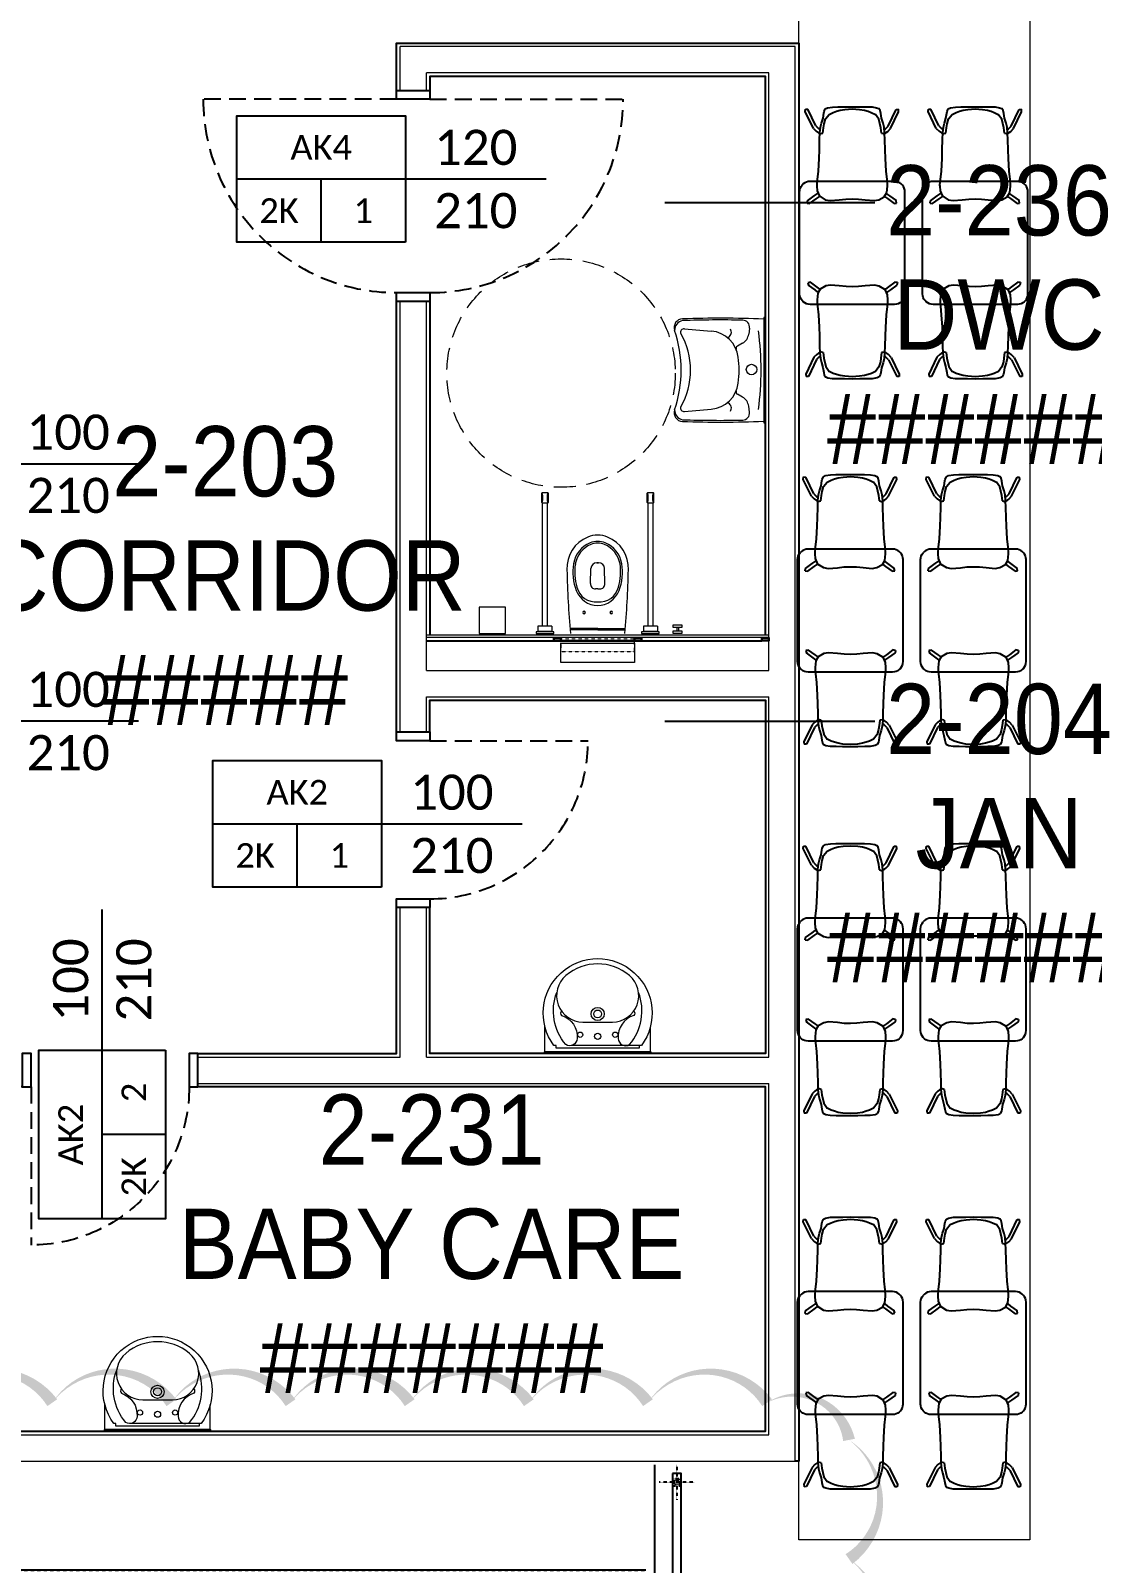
# Model space of a CAD drawing. Header units: centimetres. Extents: x -678439 to 55805, y -426864 to 17948.
# Drawn here: x 48154 to 48759, y 10096 to 10968 of the extents above; entities that cross this region are included whole.
import ezdxf
from ezdxf.enums import TextEntityAlignment as Align

# ---------------------------------------------------------------- set-up
doc = ezdxf.new("R2010")
doc.units = ezdxf.units.CM
doc.header["$LTSCALE"] = 0.01
doc.header["$MEASUREMENT"] = 0
for name, pattern in [('DASHDOT2', [0.5, 0.25, -0.125, 0, -0.125]), ('DASHED2', [9.525, 6.35, -3.175]), ('DOT2', [0.125, 0, -0.125]), ('HIDDEN', [9.525, 6.35, -3.175]), ('HIDDEN2', [0.1875, 0.125, -0.0625])]:
    doc.linetypes.add(name, pattern=pattern)
doc.layers.get('0').update_dxf_attribs({"lineweight": 0})
for name, color, linetype in [('AG-02', 152, 'Continuous'), ('AG-DOOR', 2, 'Continuous'), ('AG-DOOR-NOTATION-WOODDEN', 60, 'Continuous'), ('AG-DOOR-OPENING', 9, 'HIDDEN'), ('AG-ELEV-02', 152, 'Continuous'), ('AG-HANDRAIL', 20, 'Continuous'), ('AG-PLASTER', 73, 'Continuous'), ('AG-STEEL', 122, 'Continuous'), ('AR-ESCALATOR', 3, 'Continuous'), ('CAM', 1, 'Continuous')]:
    doc.layers.add(name, color=color, linetype=linetype)
for name, color, linetype, lineweight in [('AG-Furniture', 9, 'Continuous', 9), ('AG-Wall', 4, 'Continuous', 20), ('AG-WALL-GYP-GREEN', 83, 'Continuous', 20), ('AI-040', 2, 'Continuous', 20), ('AI-040 @ 250', 2, 'Continuous', 20), ('HOLD', 7, 'Continuous', 0)]:
    doc.layers.add(name, color=color, linetype=linetype, lineweight=lineweight)
doc.styles.add('Arial', font='arial.ttf')
doc.styles.add('CALIBRI LIGHT', font='calibril.ttf')

# ---------------------------------------------------------------- blocks, each defined once
blk = doc.blocks.new('*U93')
at = {"style": 'Arial'}
for tag, p in [('NO', (1.676, 0.8)), ('MAHAL', (1.676, -1.8)), ('ALAN', (1.676, -4.4))]:
    blk.add_attdef(tag, text='', height=1.6, dxfattribs=at).set_placement(p, align=Align.MIDDLE_CENTER)
blk = doc.blocks.new('*U273')
blk.add_lwpolyline([(1000, -450), (2200, -450), (2200, 450), (1000, 450)], close=True)
for points in [[(2200, 0), (0, 0)], [(1600, -450), (1600, 0)]]:
    blk.add_lwpolyline(points)
at = {"style": 'CALIBRI LIGHT'}
for tag, height, p in [('GENİŞLİK', 250, (500, 225)), ('KAPIKODU', 175, (1600, 225)), ('YÜKSEKLİK', 250, (500, -225)), ('KATTAKI.SAYISI', 175, (1300, -225)), ('BULUNDUGU.KAT', 175, (1900, -225))]:
    blk.add_attdef(tag, text='', height=height, dxfattribs=at).set_placement(p, align=Align.MIDDLE_CENTER)
blk = doc.blocks.new('KAPI-100_2')
at = {"layer": 'AG-DOOR', "ltscale": 0.3}
for points in [[(-24, 95), (-24, 100), (-5, 100), (-5, 95)], [(-24, 0), (-24, 5), (-5, 5), (-5, 0)]]:
    blk.add_lwpolyline(points, close=True, dxfattribs=at)
at = {"layer": 'AG-DOOR-OPENING', "ltscale": 150}
blk.add_lwpolyline([(-24, 5), (-114, 5)], dxfattribs=at)
blk.add_arc((-24, 5), 90, 90, 180, dxfattribs=at)
blk = doc.blocks.new('KAPI-120')
at = {"layer": 'AG-DOOR', "ltscale": 0.3}
for points in [[(-19, 115), (-19, 120), (0, 120), (0, 115)], [(-19, 0), (-19, 5), (0, 5), (0, 0)]]:
    blk.add_lwpolyline(points, close=True, dxfattribs=at)
at = {"layer": 'AG-DOOR-OPENING', "ltscale": 150}
for points in [[(-19, 5), (-129, 5)], [(0, 5), (110, 5)]]:
    blk.add_lwpolyline(points, dxfattribs=at)
for centre, start, end in [((-19, 5), 90, 180), ((0, 5), 0, 90)]:
    blk.add_arc(centre, 110, start, end, dxfattribs=at)
blk = doc.blocks.new('A$C7EA91621')
at = {"layer": 'AG-Furniture'}
for p, q in [((20, 765), (20, 785)), ((30, 765), (30, 785)), ((140, 758), (140, 788)), ((140, 788), (220, 788)), ((220, 758), (220, 788)), ((740, 758), (740, 788)), ((740, 788), (820, 788)), ((820, 758), (820, 788)), ((140, 758), (220, 758)), ((480, 780), (325, 780)), ((480, 772), (325, 772)), ((480, 780), (635, 780)), ((480, 772), (635, 772)), ((740, 758), (820, 758)), ((480, 546.5), (468.4, 546.5)), ((480, 546.5), (491.6, 546.5)), ((438.4, 515.7), (440.9, 430.8)), ((521.6, 515.7), (519.1, 430.8)), ((475.9, 396.9), (480, 396.9)), ((480, 396.9), (475.9, 396.9)), ((484.1, 396.9), (480, 396.9)), ((480, 396.9), (484.1, 396.9))]:
    blk.add_line(p, q, dxfattribs=at)
for points in [[(270.1, 965), (690.1, 965), (690.1, 855), (270.1, 855)], [(0, 800), (50, 800), (50, 785), (0, 785)], [(230, 800), (130, 800), (130, 790), (230, 790)], [(830, 800), (730, 800), (730, 790), (830, 790)], [(1155, 650), (1155, 800), (1005, 800), (1005, 650)], [(0, 765), (50, 765), (50, 750), (0, 750)]]:
    blk.add_lwpolyline(points, close=True, dxfattribs=at)
at = {"layer": 'AG-Furniture', "linetype": 'DASHED2'}
blk.add_lwpolyline([(690.1, 902.5), (270.1, 902.5), (270.1, 832.5), (690.1, 832.5)], close=True, dxfattribs=at)
at = {"layer": 'AG-Furniture'}
for points in [[(165, 758), (165, 56)], [(195, 56), (195, 758)], [(765, 758), (765, 56)], [(795, 56), (795, 758)]]:
    blk.add_lwpolyline(points, dxfattribs=at)
for points in [[(200, 5), (200, 51, 0.414214), (195, 56), (164.5, 56, 0.414214), (159.5, 51), (159.5, 5, 0.414214), (164.5, 0), (195, 0, 0.414214)], [(800, 5), (800, 51, 0.414214), (795, 56), (764.5, 56, 0.414214), (759.5, 51), (759.5, 5, 0.414214), (764.5, 0), (795, 0, 0.414214)]]:
    blk.add_lwpolyline(points, format="xyb", close=True, dxfattribs=at)
for centre, radius, start, end in [((5304.5, 347.4), 5000, 174.80602, 178.96818), ((-4344.5, 347.4), 5000, 1.03182, 5.19398), ((480, 510), 130, 90, 159.42009), ((469.1, 510.5), 110, 84.31759, 166.80674), ((402.5, 680), 7.5, 0, 180), ((402.5, 680), 7.5, 0, 180), ((402.5, 680), 7.5, 180, 0), ((402.5, 680), 7.5, 180, 0), ((480, 510), 130, 20.57991, 90), ((490.9, 510.5), 110, 13.19326, 95.68241), ((557.5, 680), 7.5, 0, 180), ((557.5, 680), 7.5, 180, 0), ((639.2, 450.2), 300, 159.42009, 189.12808), ((639.2, 450.2), 290, 162.87269, 189.12808), ((468.4, 516.5), 30, 90, 181.707), ((491.6, 516.5), 30, 358.293, 90), ((320.8, 450.2), 290, 350.87192, 17.12731), ((320.8, 450.2), 300, 350.87192, 20.57991), ((495, 427.1), 190, 176.8871, 247.97569), ((465, 427.1), 190, 292.02431, 3.1129), ((495, 427.1), 154, 189.12808, 247.97569), ((495, 427.1), 144, 189.12808, 247.97569), ((475.9, 431.9), 35, 181.707, 270), ((484.1, 431.9), 35, 270, 358.293), ((465, 427.1), 144, 292.02431, 350.87192), ((465, 427.1), 154, 292.02431, 350.87192), ((480, 390), 114, 247.97569, 270), ((480, 390), 104, 247.97569, 270), ((480, 390), 104, 270, 292.02431), ((480, 390), 114, 270, 292.02431), ((480, 390), 150, 247.97569, 270), ((480, 390), 150, 270, 292.02431), ((25.2, 28), 142.5, 348.67131, 11.32869), ((334.8, 28), 142.5, 168.67131, 191.32869), ((625.2, 28), 142.5, 348.67131, 11.32869), ((934.8, 28), 142.5, 168.67131, 191.32869)]:
    blk.add_arc(centre, radius, start, end, dxfattribs=at)
at = {"layer": 'AG-STEEL'}
for points in [[(270.1, 842.5), (270.1, 822.5), (230.1, 822.5), (230.1, 842.5)], [(268.1, 840.5), (268.1, 824.5), (232.1, 824.5), (232.1, 840.5)], [(730.1, 842.5), (730.1, 822.5), (690.1, 822.5), (690.1, 842.5)], [(728.1, 840.5), (728.1, 824.5), (692.1, 824.5), (692.1, 840.5)]]:
    blk.add_lwpolyline(points, close=True, dxfattribs=at)
blk = doc.blocks.new('A$C5EF1638A')
at = {"layer": 'AG-Furniture'}
for p, q in [((107.4, 539), (111.9, 504.8)), ((477.8, 535.7), (324.8, 522.2)), ((147.2, 452.9), (176.2, 436.8)), ((107.4, 61), (111.9, 95.2)), ((147.2, 147.1), (176.2, 163.2)), ((477.8, 64.3), (324.8, 77.8))]:
    blk.add_line(p, q, dxfattribs=at)
at = {"layer": 'AG-Furniture', "color": 1}
blk.add_lwpolyline([(16.5, 600), (16.5, 0), (26.5, 0), (26.5, 600)], close=True, dxfattribs=at)
at = {"layer": 'AG-Furniture'}
blk.add_circle((95.7, 296.9), 30, dxfattribs=at)
for centre, radius, start, end in [((276.5, -5394.4), 5990, 87.97312, 92.392), ((1791.5, 300), 1750, 172.66831, 180), ((147, 544.2), 40, 91.24918, 187.55648), ((276.5, -5394.4), 5980, 87.97312, 91.24918), ((241.9, 515.3), 31.4, 144.70364, 240.81392), ((479.5, 515.8), 20, 337.12705, 95.0467), ((478.6, 527.4), 55.3, 358.35914, 80.23229), ((486.6, 541.9), 50, 341.18222, 87.97312), ((1196.5, 300), 700, 161.18222, 180), ((181.3, 514), 70, 187.55648, 240.86437), ((339.8, 352.9), 170, 95.0467, 172.93528), ((168.9, 423.7), 15, 337.50921, 60.86437), ((231.5, 496.6), 10, 240.81392, 307.0026), ((862.5, 300), 419.7, 150.28912, 180), ((766.5, 300), 600, 172.93528, 180), ((1791.5, 300), 1750, 180, 187.33169), ((766.5, 300), 600, 180, 187.06472), ((862.5, 300), 419.7, 180, 209.71088), ((1196.5, 300), 700, 180, 198.81778), ((339.8, 247.1), 170, 187.06472, 264.9533), ((168.9, 176.3), 15, 299.13563, 22.49079), ((181.3, 86), 70, 119.13563, 172.44352), ((241.9, 84.7), 31.4, 119.18608, 215.29636), ((231.5, 103.4), 10, 52.9974, 119.18608), ((479.5, 84.2), 20, 264.9533, 22.87295), ((276.5, 5994.4), 5990, 267.608, 272.02688), ((147, 55.8), 40, 172.44352, 268.75082), ((276.5, 5994.4), 5980, 268.75082, 272.02688), ((478.6, 72.6), 55.3, 279.76771, 1.64086), ((486.6, 58.1), 50, 272.02688, 18.81778)]:
    blk.add_arc(centre, radius, start, end, dxfattribs=at)
blk = doc.blocks.new('A$C43686071')
for p, q in [((53.96, 60.96), (38.77, 60.96)), ((49.46, 54.65), (49.46, 15.96)), ((53.96, 0.96), (38.77, 0.96))]:
    blk.add_line(p, q)
for points in [[(50.96, 7.28), (49.46, 7.28), (49.46, 6.09, -1.989975), (49.46, 55.84), (49.46, 54.65), (50.96, 54.65)], [(9.6, 12.86, 0.69845), (36.04, 22.56), (36.04, 39.37, 0.69845), (9.6, 49.06, 0.366646), (9.6, 12.86)]]:
    blk.add_lwpolyline(points, format="xyb", close=True)
for points in [[(29.73, 51.6, -0.361215), (32.28, 51.57, 0.349763), (45.46, 42.67, 0.574856), (48.9, 49.13, 0.271647), (19.16, 54.25, 0.271647)], [(29.73, 10.33, 0.361215), (32.28, 10.36, -0.349763), (45.46, 19.26, -0.574856), (48.9, 12.8, -0.271647), (19.16, 7.68, -0.271647)]]:
    blk.add_lwpolyline(points, format="xyb")
for centre, radius in [((43.28, 40.96), 1.5), ((31.46, 30.96), 3.75), ((31.46, 30.96), 2.25), ((44.21, 30.96), 1.75), ((43.28, 20.96), 1.5)]:
    blk.add_circle(centre, radius)
blk = doc.blocks.new('ART_00113592_P')
at = {"color": 0, "linetype": 'Continuous', "lineweight": -3}
for p, q in [((0, -60), (1, -49.2)), ((0, -540), (0, -60)), ((1, -49.2), (3.8, -39.1)), ((3.8, -39.1), (8.2, -29.7)), ((8.2, -29.7), (14.1, -21.4)), ((14.1, -21.4), (21.4, -14.1)), ((21.4, -14.1), (29.7, -8.2)), ((29.7, -8.2), (39.1, -3.8)), ((39.1, -3.8), (49.2, -1)), ((49.2, -1), (60, 0)), ((60, 0), (640, 0)), ((640, 0), (650.8, -1)), ((650.8, -1), (661, -3.8)), ((661, -3.8), (670.3, -8.2)), ((670.3, -8.2), (678.7, -14.1)), ((685.9, -21.4), (678.7, -14.1)), ((691.9, -29.7), (685.9, -21.4)), ((696.3, -39.1), (691.9, -29.7)), ((699.1, -49.2), (696.3, -39.1)), ((700.1, -60), (699.1, -49.2)), ((700, -60), (700.1, -60)), ((700.1, -540), (700.1, -60)), ((1, -550.8), (0, -540)), ((3.8, -561), (1, -550.8)), ((8.2, -570.3), (3.8, -561)), ((14.1, -578.7), (8.2, -570.3)), ((21.4, -585.9), (14.1, -578.7)), ((21.4, -585.9), (29.7, -591.9)), ((29.7, -591.9), (39.1, -596.3)), ((39.1, -596.3), (49.2, -599.1)), ((49.2, -599.1), (60, -600.1)), ((60, -600.1), (640, -600.1)), ((640, -600.1), (650.8, -599.1)), ((650.8, -599.1), (661, -596.3)), ((661, -596.3), (670.3, -591.9)), ((670.3, -591.9), (678.7, -585.9)), ((678.7, -585.9), (685.9, -578.7)), ((685.9, -578.7), (691.9, -570.3)), ((691.9, -570.3), (696.3, -561)), ((696.3, -561), (699.1, -550.8)), ((699.1, -550.8), (700.1, -540))]:
    blk.add_line(p, q, dxfattribs=at)
blk = doc.blocks.new('ART_00104314_P')
at = {"color": 0, "linetype": 'Continuous', "lineweight": -3}
for p, q in [((224.9, -0.3), (268.4, 0)), ((268.4, 0), (311.7, -0.3)), ((0, -28), (0.7, -14.3)), ((46, -123), (0, -28)), ((0.7, -14.3), (14.7, -14.5)), ((60.6, -109.3), (14.7, -14.5)), ((92.6, -92.8), (101, -64.7)), ((101, -64.7), (105.3, -37)), ((105.3, -37), (106.9, -27)), ((106.9, -27), (114.1, -12.5)), ((107, -97.4), (115.8, -69)), ((114.1, -12.5), (126, -6.2)), ((115.8, -69), (136.1, -43.3)), ((126, -6.2), (154.7, -1.5)), ((136.1, -43.3), (159.2, -32.4)), ((154.7, -1.5), (185.5, -0.7)), ((159.2, -32.4), (177.3, -25.4)), ((177.3, -25.4), (198.3, -19.6)), ((185.5, -0.7), (224.9, -0.3)), ((198.3, -19.6), (226, -15.6)), ((226, -15.6), (267.8, -12.3)), ((267.8, -12.3), (309.6, -15.6)), ((309.6, -15.6), (337.2, -19.6)), ((311.7, -0.3), (348.7, -0.6)), ((337.2, -19.6), (357.9, -25.4)), ((348.7, -0.6), (381.5, -1.4)), ((357.9, -25.4), (375.9, -32.4)), ((375.9, -32.4), (398.9, -43.3)), ((381.5, -1.4), (406.3, -5.4)), ((418.9, -70.9), (398.9, -43.3)), ((406.3, -5.4), (418.9, -10.9)), ((426.8, -21.6), (418.9, -10.9)), ((430, -119.7), (418.9, -70.9)), ((430.4, -37.6), (426.8, -21.6)), ((434.6, -64.8), (430.4, -37.6)), ((442.7, -93.8), (434.6, -64.8)), ((471.2, -110.5), (516.8, -15)), ((485.7, -124.2), (531.5, -28.4)), ((516.8, -15), (530.8, -14.7)), ((531.5, -28.4), (530.8, -14.7)), ((46, -123), (62.4, -139.4)), ((60.6, -109.3), (75.8, -124.5)), ((62.4, -139.4), (83.2, -154.4)), ((75.8, -124.5), (85.1, -131.2)), ((81.9, -187.2), (83.5, -148.7)), ((83.5, -148.7), (86.4, -116.3)), ((83.8, -153.8), (100.5, -150.5)), ((86.4, -116.3), (92.6, -92.8)), ((100.5, -150.5), (104.2, -119.7)), ((104.2, -119.7), (107, -97.4)), ((433.9, -150.5), (430, -119.7)), ((433.9, -150.5), (451.3, -154.8)), ((448.5, -116.5), (442.7, -93.8)), ((451.7, -149.7), (448.5, -116.5)), ((449.8, -130.1), (455.9, -125.6)), ((453.5, -187.5), (451.7, -149.7)), ((451.8, -153.1), (469.4, -140.5)), ((455.9, -125.6), (471.2, -110.5)), ((469.4, -140.5), (485.7, -124.2)), ((78.6, -294.2), (80.2, -245.3)), ((80.2, -245.3), (81.9, -187.2)), ((455.1, -245.3), (453.5, -187.5)), ((456.9, -294.4), (455.1, -245.3)), ((74.7, -365.7), (78.6, -294.2)), ((460.8, -365.8), (456.9, -294.4)), ((66.9, -447.1), (69.2, -413.4)), ((69.2, -413.4), (74.7, -365.7)), ((466.2, -414.4), (460.8, -365.8)), ((468.3, -447.5), (466.2, -414.4)), ((13.2, -534.5), (50.6, -507.5)), ((50.6, -507.5), (67.1, -495.8)), ((62.2, -523.8), (78.7, -512.1)), ((67.1, -451.2), (66.9, -447.1)), ((69.2, -478.9), (67.1, -451.2)), ((67.1, -495.8), (74.4, -490.9)), ((82.4, -509.5), (69.2, -478.9)), ((78.7, -512.1), (82.5, -509.5)), ((82.5, -509.6), (82.4, -509.5)), ((82.5, -509.6), (114.2, -529.3)), ((418.6, -529.9), (449.9, -512.2)), ((449.9, -512.2), (463.5, -488.8)), ((449.9, -512.2), (450.1, -512.1)), ((450.8, -510.8), (451.6, -511.3)), ((451.6, -511.3), (468.1, -523)), ((460.9, -493.4), (463.2, -495.1)), ((463.2, -495.1), (479.7, -506.8)), ((463.5, -488.8), (468.1, -451.6)), ((468.1, -451.6), (468.3, -447.5)), ((468.1, -523), (506.1, -550.3)), ((479.7, -506.8), (517.7, -534.1)), ((11, -548.4), (13.2, -534.5)), ((11, -548.4), (24.9, -550.8)), ((24.9, -550.8), (62.2, -523.8)), ((114.2, -529.3), (141.4, -534.3)), ((141.4, -534.3), (193.8, -530.5)), ((193.8, -530.5), (231.5, -526.4)), ((231.5, -526.4), (267.6, -524.7)), ((267.6, -524.7), (302.8, -526.1)), ((302.8, -526.1), (341.4, -530.1)), ((341.4, -530.1), (392, -534.2)), ((392, -534.2), (418.6, -529.9)), ((506.1, -550.3), (520, -548)), ((520, -548), (517.7, -534.1))]:
    blk.add_line(p, q, dxfattribs=at)
blk = doc.blocks.new('A$C4C4F46C8')
at = {"layer": 'AG-Furniture', "color": 251, "elevation": 1004.5}
blk.add_lwpolyline([(-16380, 419.6), (-15065, 419.6), (-15065, -12747), (-16380, -12747)], close=True, dxfattribs=at)
at = {"layer": 'AG-Furniture', "ltscale": 0.3}
for name, p, rotation in [('ART_00104314_P', (-16343.4, -4592.4, -720), 359.9999879412392), ('ART_00104314_P', (-16343.4, -4592.4, -720), 359.9999879412392), ('ART_00104314_P', (-15643.4, -4592.4, -720), 359.9999879412392), ('ART_00104314_P', (-15643.4, -4592.4, -720), 359.9999879412392), ('ART_00113592_P', (-16375.8, -5717.2), 89.99998794123918), ('ART_00113592_P', (-16375.8, -5717.2), 89.99998794123918), ('ART_00113592_P', (-15675.8, -5717.2), 89.99998794123918), ('ART_00113592_P', (-15675.8, -5717.2), 89.99998794123918), ('ART_00104314_P', (-15808.1, -6141.9, -720), 179.9999879412391), ('ART_00104314_P', (-15808.1, -6141.9, -720), 179.9999879412391), ('ART_00104314_P', (-15108.1, -6141.9, -720), 179.9999879412391), ('ART_00104314_P', (-15108.1, -6141.9, -720), 179.9999879412391), ('ART_00104314_P', (-16354.5, -6685, -720), 359.9999879412392), ('ART_00104314_P', (-16354.5, -6685, -720), 359.9999879412392), ('ART_00104314_P', (-15654.4, -6685, -720), 359.9999879412392), ('ART_00104314_P', (-15654.4, -6685, -720), 359.9999879412392), ('ART_00113592_P', (-16386.8, -7809.7), 89.99998794123918), ('ART_00113592_P', (-16386.8, -7809.7), 89.99998794123918), ('ART_00113592_P', (-15686.8, -7809.7), 89.99998794123918), ('ART_00113592_P', (-15686.8, -7809.7), 89.99998794123918), ('ART_00104314_P', (-15819.2, -8234.4, -720), 179.9999879412391), ('ART_00104314_P', (-15819.2, -8234.4, -720), 179.9999879412391), ('ART_00104314_P', (-15119.1, -8234.4, -720), 179.9999879412391), ('ART_00104314_P', (-15119.1, -8234.4, -720), 179.9999879412391), ('ART_00104314_P', (-16354.5, -8785, -720), 359.9999879412392), ('ART_00104314_P', (-16354.5, -8785, -720), 359.9999879412392), ('ART_00104314_P', (-15654.4, -8785, -720), 359.9999879412392), ('ART_00104314_P', (-15654.4, -8785, -720), 359.9999879412392), ('ART_00113592_P', (-16386.8, -9909.7), 89.99998794123918), ('ART_00113592_P', (-16386.8, -9909.7), 89.99998794123918), ('ART_00113592_P', (-15686.8, -9909.7), 89.99998794123918), ('ART_00113592_P', (-15686.8, -9909.7), 89.99998794123918), ('ART_00104314_P', (-15819.2, -10334.4, -720), 179.9999879412391), ('ART_00104314_P', (-15819.2, -10334.4, -720), 179.9999879412391), ('ART_00104314_P', (-15119.1, -10334.4, -720), 179.9999879412391), ('ART_00104314_P', (-15119.1, -10334.4, -720), 179.9999879412391), ('ART_00104314_P', (-16354.5, -10910.3, -720), 359.9999879412392), ('ART_00104314_P', (-16354.5, -10910.3, -720), 359.9999879412392), ('ART_00104314_P', (-15654.4, -10910.3, -720), 359.9999879412392), ('ART_00104314_P', (-15654.4, -10910.3, -720), 359.9999879412392), ('ART_00113592_P', (-16386.8, -12035), 89.99998794123918), ('ART_00113592_P', (-16386.8, -12035), 89.99998794123918), ('ART_00113592_P', (-15686.8, -12035), 89.99998794123918), ('ART_00113592_P', (-15686.8, -12035), 89.99998794123918), ('ART_00104314_P', (-15819.2, -12459.7, -720), 179.9999879412391), ('ART_00104314_P', (-15819.2, -12459.7, -720), 179.9999879412391), ('ART_00104314_P', (-15119.1, -12459.7, -720), 179.9999879412391), ('ART_00104314_P', (-15119.1, -12459.7, -720), 179.9999879412391)]:
    blk.add_blockref(name, p, dxfattribs=dict(at, rotation=rotation))
blk = doc.blocks.new('HNDR-PLN')
at = {"layer": 'AG-HANDRAIL', "linetype": 'DASHDOT2', "ltscale": 2}
for points in [[(0, -100), (0, 100)], [(-100, -0.3), (100, -0.3)]]:
    blk.add_lwpolyline(points, dxfattribs=at)
at = {"layer": 'AG-HANDRAIL', "color": 9, "linetype": 'HIDDEN2'}
blk.add_lwpolyline([(20, 19.7), (20, -20.3), (-20, -20.3), (-20, 19.7)], close=True, dxfattribs=at)
blk.add_circle((0, -0.3), 15, dxfattribs=at)
blk = doc.blocks.new('2VEST')
at = {"layer": 'AG-ELEV-02', "ltscale": 0.3}
for points in [[(-21550, -4120), (-21550, -4070), (-20550, -4070), (-20550, -3520)], [(-19400, -7600), (-11800, -7600), (-11800, -3520)], [(-21550, -5650), (-21550, -5700), (-20550, -5700), (-20550, -7600), (-20200, -7600)]]:
    blk.add_lwpolyline(points, dxfattribs=at)
at = {"layer": 'AG-HANDRAIL', "ltscale": 0.3}
for points in [[(-20650, -4070), (-20650, -3570), (-20700, -3570), (-20700, -4070)], [(-11700, -3570), (-11700, -7550), (-11650, -7550), (-11650, -3570)], [(-20700, -7750), (-20700, -5700), (-20650, -5700), (-20650, -7700), (-20250, -7700), (-20250, -7750)]]:
    blk.add_lwpolyline(points, close=True, dxfattribs=at)
at = {"layer": 'AR-ESCALATOR'}
for p, q in [((-21750, -4120), (-21750, -5650)), ((-21550, -4120), (-21550, -5650))]:
    blk.add_line(p, q, dxfattribs=at)
at = {"layer": 'AR-ESCALATOR', "linetype": 'DOT2', "ltscale": 0.001}
for p, q in [((-11850, -4120), (-20043.4, -4120)), ((-15247.1, -5650), (-15253.5, -5650)), ((-15247.1, -5650), (-15253.5, -5650))]:
    blk.add_line(p, q, dxfattribs=at)
at = {"layer": 'AR-ESCALATOR'}
for points in [[(-21750, -4120), (-20499.9, -4120)], [(-20499.9, -4120), (-20499.9, -4226.5)], [(-16370.7, -4120), (-16364.3, -4120)], [(-11850, -4226.5), (-21050, -4226.5), (-21050, -4301.5), (-11850, -4301.5)], [(-16298.6, -4226.5), (-16292.2, -4226.5)], [(-16292.2, -4226.5), (-16298.6, -4226.5)], [(-20499.9, -4301.5), (-20499.9, -4385)], [(-16241.4, -4301.5), (-16247.8, -4301.5)], [(-16247.8, -4301.5), (-16241.4, -4301.5)], [(-19407.7, -4385), (-19407.7, -5385)], [(-19047.7, -4385), (-19047.7, -5385)], [(-18687.7, -4385), (-18687.7, -5385)], [(-18327.7, -4385), (-18327.7, -5385)], [(-17967.7, -4385), (-17967.7, -5385)], [(-17607.7, -4385), (-17607.7, -5385)], [(-17247.7, -4385), (-17247.7, -5385)], [(-16887.7, -4385), (-16887.7, -5385)], [(-16527.7, -4385), (-16527.7, -5385)], [(-16184.8, -4385), (-16191.3, -4385)], [(-16167.7, -4385), (-16167.7, -5385)], [(-15807.7, -4385), (-15807.7, -5385)], [(-15447.7, -4385), (-15447.7, -5385)], [(-15087.7, -4385), (-15087.7, -5385)], [(-14727.7, -4385), (-14727.7, -5385)], [(-14367.7, -4385), (-14367.7, -5385)], [(-14007.7, -4385), (-14007.7, -5385)], [(-13647.7, -4385), (-13647.7, -5385)], [(-12927.7, -4385), (-12927.7, -5385)], [(-12567.7, -4385), (-12567.7, -5385)], [(-12207.7, -4385), (-12207.7, -5385)], [(-19407.7, -4885), (-11850, -4885)], [(-20499.9, -5468.5), (-20499.9, -5385)], [(-11850, -5543.5), (-21050, -5543.5), (-21050, -5468.5), (-11850, -5468.5)], [(-15376.4, -5468.5), (-15370, -5468.5)], [(-20499.9, -5650), (-20499.9, -5543.5)], [(-15319.2, -5543.5), (-15325.6, -5543.5)], [(-20499.9, -5650), (-21750, -5650)], [(-15247.1, -5650), (-15253.5, -5650)]]:
    blk.add_lwpolyline(points, dxfattribs=at)
for points in [[(-11850, -4120), (-20499.9, -4120), (-20524, -4123.3, 0.286419), (-20538.4, -4134.8, 0.056277), (-20557.7, -4226.5)], [(-20558.1, -4301.5, 0.048643), (-20544.9, -4371, 0.290108), (-20530.8, -4383.3), (-20499.9, -4385), (-11850, -4385)], [(-20558.1, -5468.5, -0.048643), (-20544.9, -5399, -0.290108), (-20530.8, -5386.7), (-20499.9, -5385), (-11850, -5385)], [(-11850, -5650), (-20499.9, -5650), (-20524, -5646.7, -0.286419), (-20538.4, -5635.2, -0.056277), (-20557.7, -5543.5)]]:
    blk.add_lwpolyline(points, format="xyb", dxfattribs=at)
at = {"layer": 'AR-ESCALATOR', "linetype": 'DOT2', "ltscale": 0.001}
blk.add_lwpolyline([(-20043.4, -4120), (-11850, -4120)], dxfattribs=at)
at = {"layer": 'AR-ESCALATOR'}
blk.add_lwpolyline([(-18907.7, -5019), (-19407.7, -4885), (-18907.7, -4751)], close=True, dxfattribs=at)
for p, rotation in [((-20674.7, -3620), 270), ((-20674.7, -5750), 270), ((-11675.3, -7500), 90.00000000000004)]:
    blk.add_blockref('HNDR-PLN', p, dxfattribs=dict(rotation=rotation))
at = {"xscale": -1}
for p, rotation in [((-11675.3, -3620), 90), ((-20674.7, -4020), 270), ((-11675.3, -4913.3), 90), ((-11675.3, -6206.7), 90), ((-20674.7, -7725), 270), ((-20274.7, -7725), 270)]:
    blk.add_blockref('HNDR-PLN', p, dxfattribs=dict(at, rotation=rotation))

msp = doc.modelspace()

# ---------------------------------------------------------------- linework, layer by layer
at = {"layer": 'AG-02', "ltscale": 10}
for p, q in [((48379.68, 10620.62), (48452.18, 10620.62)), ((48452.18, 10620.62), (48570.68, 10620.62))]:
    msp.add_line(p, q, dxfattribs=at)
at = {"layer": 'AG-Furniture', "linetype": 'HIDDEN2', "ltscale": 10000}
msp.add_circle((48456.35, 10773.06), 65, dxfattribs=at)
at = {"layer": 'AG-PLASTER'}
for points in [[(48362.68, 10931.97), (48362.68, 10960.87), (48591.68, 10960.87), (48591.68, 10153.87), (48589.68, 10153.87)], [(48572.68, 10623.87), (48572.68, 10941.87), (48381.68, 10941.87), (48381.68, 10931.97)], [(48362.68, 10568.87), (48362.68, 10813.87)], [(48381.68, 10813.87), (48381.68, 10623.87)], [(48381.68, 10568.87), (48381.68, 10586.87), (48572.68, 10586.87), (48572.68, 10385.87), (48381.68, 10385.87), (48381.68, 10468.87)], [(48249.68, 10385.87), (48362.68, 10385.87), (48362.68, 10468.87)], [(48149.68, 10366.87), (48131.68, 10366.87), (48131.68, 10170.87), (48572.68, 10170.87), (48572.68, 10366.87), (48249.68, 10366.87)]]:
    msp.add_lwpolyline(points, dxfattribs=at)
at = {"layer": 'AG-STEEL', "ltscale": 10}
for points in [[(48574.68, 10622.62), (48574.68, 10620.62), (48570.68, 10620.62), (48570.68, 10622.62)], [(48570.88, 10620.82), (48570.88, 10622.42), (48574.48, 10622.42), (48574.48, 10620.82)]]:
    msp.add_lwpolyline(points, close=True, dxfattribs=at)
at = {"layer": 'AG-Wall'}
for p, q in [((48589.68, 10958.87), (48364.68, 10958.87)), ((48364.68, 10933.87), (48364.68, 10958.87)), ((48589.68, 10153.87), (48589.68, 10958.87)), ((48574.68, 10943.87), (48379.68, 10943.87)), ((48379.68, 10933.87), (48379.68, 10943.87)), ((48574.68, 10603.87), (48574.68, 10943.87)), ((48364.68, 10568.87), (48364.68, 10813.87)), ((48379.68, 10813.87), (48364.68, 10813.87)), ((48379.68, 10603.87), (48379.68, 10813.87)), ((48379.68, 10603.87), (48574.68, 10603.87)), ((48379.68, 10568.87), (48379.68, 10588.87)), ((48379.68, 10588.87), (48574.68, 10588.87)), ((48574.68, 10383.87), (48574.68, 10588.87)), ((48379.68, 10568.87), (48364.68, 10568.87)), ((48364.68, 10383.87), (48364.68, 10468.87)), ((48379.68, 10468.87), (48364.68, 10468.87)), ((48379.68, 10383.87), (48379.68, 10468.87)), ((48249.68, 10368.87), (48249.68, 10383.87)), ((48249.68, 10383.87), (48364.68, 10383.87)), ((48379.68, 10383.87), (48574.68, 10383.87)), ((48249.68, 10368.87), (48574.68, 10368.87)), ((48574.68, 10168.87), (48574.68, 10368.87)), ((48129.68, 10168.87), (48574.68, 10168.87)), ((47624.68, 10153.87), (48589.68, 10153.87))]:
    msp.add_line(p, q, dxfattribs=at)
at = {"layer": 'AG-WALL-GYP-GREEN'}
for points in [[(48574.68, 10623.87), (48379.68, 10623.87)], [(48574.68, 10622.62), (48379.68, 10622.62)]]:
    msp.add_lwpolyline(points, dxfattribs=at)
at = {"layer": 'AI-040', "color": 2, "linetype": 'Continuous', "lineweight": -2, "transparency": 33554610}
for points in [[(48515.5, 10870.14), (48634.85, 10870.14)], [(48515.5, 10575.07), (48634.85, 10575.07)]]:
    msp.add_lwpolyline(points, dxfattribs=at)
at = {"layer": 'CAM', "ltscale": 1000}
for points in [[(48447.18, 10386.87), (48507.18, 10386.87), (48507.18, 10385.87), (48447.18, 10385.87)], [(48196.68, 10171.87), (48256.68, 10171.87), (48256.68, 10170.87), (48196.68, 10170.87)]]:
    msp.add_lwpolyline(points, close=True, dxfattribs=at)
at = {"layer": 'HOLD'}
msp.add_lwpolyline([(47488.61, 10187.17, 0, 6.78, -0.520567), (47556.43, 10187.17, 0, 6.78, -0.520567), (47624.24, 10187.17, 0, 6.78, -0.520567), (47692.05, 10187.17, 0, 6.78, -0.520567), (47759.87, 10187.17, 0, 6.78, -0.520567), (47827.68, 10187.17, 0, 6.78, -0.520567), (47895.5, 10187.17, 0, 6.78, -0.520567), (47963.31, 10187.17, 0, 6.78, -0.520567), (48031.12, 10187.17, 0, 6.78, -0.520567), (48098.94, 10187.17, 0, 6.78, -0.520567), (48166.75, 10187.17, 0, 6.78, -0.520567), (48234.57, 10187.17, 0, 6.78, -0.520567), (48302.38, 10187.17, 0, 6.78, -0.520567), (48370.19, 10187.17, 0, 6.78, -0.520567), (48438.01, 10187.17, 0, 6.78, -0.520567), (48505.82, 10187.17, 0, 6.78, -0.520567), (48573.64, 10187.17, 0, 6.78, -0.520567), (48620.26, 10165.98, 0, 6.78, -0.520567), (48620.26, 10098.17, 0, 6.78, -0.520567), (48620.26, 10030.35, 0, 6.78, -0.520567)], format="xyseb", dxfattribs=at)

# ---------------------------------------------------------------- block references
at = {"rotation": 180}
for name, p in [('KAPI-120', (48362.68, 10933.87)), ('KAPI-100_2', (48357.68, 10568.87))]:
    msp.add_blockref(name, p, dxfattribs=at)
at = {"xscale": -1, "rotation": 270}
msp.add_blockref('KAPI-100_2', (48149.68, 10390.87), dxfattribs=at)
at = {"layer": 'AG-DOOR-NOTATION-WOODDEN', "ltscale": 0.3}
ref = msp.add_blockref('*U273', (48447.79, 10883.52), dxfattribs=dict(at, xscale=-0.08000000000000002, yscale=0.08000000000000002, zscale=0.08000000000000002))
ref.add_attrib('BULUNDUGU.KAT', '2K', dxfattribs={"layer": '0', "height": 14, "style": 'CALIBRI LIGHT'}).set_placement((48295.79, 10865.52), align=Align.MIDDLE_CENTER)
ref.add_attrib('KATTAKI.SAYISI', '1', dxfattribs={"layer": '0', "height": 14, "style": 'CALIBRI LIGHT'}).set_placement((48343.79, 10865.52), align=Align.MIDDLE_CENTER)
ref.add_attrib('KAPIKODU', 'AK4', dxfattribs={"layer": '0', "height": 14, "style": 'CALIBRI LIGHT'}).set_placement((48319.79, 10901.52), align=Align.MIDDLE_CENTER)
ref.add_attrib('YÜKSEKLİK', '210', dxfattribs={"layer": '0', "height": 20, "style": 'CALIBRI LIGHT'}).set_placement((48407.79, 10865.52), align=Align.MIDDLE_CENTER)
ref.add_attrib('GENİŞLİK', '120', dxfattribs={"layer": '0', "height": 20, "style": 'CALIBRI LIGHT'}).set_placement((48407.79, 10901.52), align=Align.MIDDLE_CENTER)
ref = msp.add_blockref('*U273', (48215.79, 10721.46), dxfattribs=dict(at, xscale=-0.08000000000000002, yscale=0.08000000000000002, zscale=0.08000000000000002))
ref.add_attrib('BULUNDUGU.KAT', '2K', dxfattribs={"layer": '0', "height": 14, "style": 'CALIBRI LIGHT'}).set_placement((48063.79, 10703.46), align=Align.MIDDLE_CENTER)
ref.add_attrib('KATTAKI.SAYISI', '4', dxfattribs={"layer": '0', "height": 14, "style": 'CALIBRI LIGHT'}).set_placement((48111.79, 10703.46), align=Align.MIDDLE_CENTER)
ref.add_attrib('KAPIKODU', 'AK2', dxfattribs={"layer": '0', "height": 14, "style": 'CALIBRI LIGHT'}).set_placement((48087.79, 10739.46), align=Align.MIDDLE_CENTER)
ref.add_attrib('YÜKSEKLİK', '210', dxfattribs={"layer": '0', "height": 20, "style": 'CALIBRI LIGHT'}).set_placement((48175.79, 10703.46), align=Align.MIDDLE_CENTER)
ref.add_attrib('GENİŞLİK', '100', dxfattribs={"layer": '0', "height": 20, "style": 'CALIBRI LIGHT'}).set_placement((48175.79, 10739.46), align=Align.MIDDLE_CENTER)
ref = msp.add_blockref('*U273', (48215.79, 10575.09), dxfattribs=dict(at, xscale=-0.08000000000000002, yscale=0.08000000000000002, zscale=0.08000000000000002))
ref.add_attrib('BULUNDUGU.KAT', '2K', dxfattribs={"layer": '0', "height": 14, "style": 'CALIBRI LIGHT'}).set_placement((48063.79, 10557.09), align=Align.MIDDLE_CENTER)
ref.add_attrib('KATTAKI.SAYISI', '3', dxfattribs={"layer": '0', "height": 14, "style": 'CALIBRI LIGHT'}).set_placement((48111.79, 10557.09), align=Align.MIDDLE_CENTER)
ref.add_attrib('KAPIKODU', 'AK2', dxfattribs={"layer": '0', "height": 14, "style": 'CALIBRI LIGHT'}).set_placement((48087.79, 10593.09), align=Align.MIDDLE_CENTER)
ref.add_attrib('YÜKSEKLİK', '210', dxfattribs={"layer": '0', "height": 20, "style": 'CALIBRI LIGHT'}).set_placement((48175.79, 10557.09), align=Align.MIDDLE_CENTER)
ref.add_attrib('GENİŞLİK', '100', dxfattribs={"layer": '0', "height": 20, "style": 'CALIBRI LIGHT'}).set_placement((48175.79, 10593.09), align=Align.MIDDLE_CENTER)
ref = msp.add_blockref('*U273', (48434.18, 10516.56), dxfattribs=dict(at, xscale=-0.08000000000000002, yscale=0.08000000000000002, zscale=0.08000000000000002))
ref.add_attrib('BULUNDUGU.KAT', '2K', dxfattribs={"layer": '0', "height": 14, "style": 'CALIBRI LIGHT'}).set_placement((48282.18, 10498.56), align=Align.MIDDLE_CENTER)
ref.add_attrib('KATTAKI.SAYISI', '1', dxfattribs={"layer": '0', "height": 14, "style": 'CALIBRI LIGHT'}).set_placement((48330.18, 10498.56), align=Align.MIDDLE_CENTER)
ref.add_attrib('KAPIKODU', 'AK2', dxfattribs={"layer": '0', "height": 14, "style": 'CALIBRI LIGHT'}).set_placement((48306.18, 10534.56), align=Align.MIDDLE_CENTER)
ref.add_attrib('YÜKSEKLİK', '210', dxfattribs={"layer": '0', "height": 20, "style": 'CALIBRI LIGHT'}).set_placement((48394.18, 10498.56), align=Align.MIDDLE_CENTER)
ref.add_attrib('GENİŞLİK', '100', dxfattribs={"layer": '0', "height": 20, "style": 'CALIBRI LIGHT'}).set_placement((48394.18, 10534.56), align=Align.MIDDLE_CENTER)
ref = msp.add_blockref('*U273', (48195.18, 10467.73), dxfattribs=dict(at, xscale=-0.08000000000000002, yscale=0.08000000000000002, zscale=0.08000000000000002, rotation=90))
ref.add_attrib('BULUNDUGU.KAT', '2K', dxfattribs={"layer": '0', "height": 14, "rotation": 90, "style": 'CALIBRI LIGHT'}).set_placement((48213.18, 10315.73), align=Align.MIDDLE_CENTER)
ref.add_attrib('KATTAKI.SAYISI', '2', dxfattribs={"layer": '0', "height": 14, "rotation": 90, "style": 'CALIBRI LIGHT'}).set_placement((48213.18, 10363.73), align=Align.MIDDLE_CENTER)
ref.add_attrib('KAPIKODU', 'AK2', dxfattribs={"layer": '0', "height": 14, "rotation": 90, "style": 'CALIBRI LIGHT'}).set_placement((48177.18, 10339.73), align=Align.MIDDLE_CENTER)
ref.add_attrib('YÜKSEKLİK', '210', dxfattribs={"layer": '0', "height": 20, "rotation": 90, "style": 'CALIBRI LIGHT'}).set_placement((48213.18, 10427.73), align=Align.MIDDLE_CENTER)
ref.add_attrib('GENİŞLİK', '100', dxfattribs={"layer": '0', "height": 20, "rotation": 90, "style": 'CALIBRI LIGHT'}).set_placement((48177.18, 10427.73), align=Align.MIDDLE_CENTER)
at = {"layer": 'AG-Furniture', "xscale": 0.1, "yscale": 0.1, "zscale": 0.1}
msp.add_blockref('A$C4C4F46C8', (50229.68, 11383.87), dxfattribs=at)
at = {"layer": 'AG-Furniture', "ltscale": 10, "xscale": 0.1, "yscale": 0.1, "zscale": 0.1, "rotation": 180}
for name, p in [('A$C5EF1638A', (48574.34, 10804.74)), ('A$C7EA91621', (48525.18, 10704.87))]:
    msp.add_blockref(name, p, dxfattribs=at)
at = {"layer": 'AG-Furniture', "rotation": 270}
for p in [(48446.22, 10439.83), (48195.72, 10224.83)]:
    msp.add_blockref('A$C43686071', p, dxfattribs=at)
at = {"layer": 'AI-040 @ 250', "color": 2, "linetype": 'Continuous', "lineweight": -2, "transparency": 33554610}
ref = msp.add_blockref('*U93', (48663.73, 10851.37), dxfattribs=dict(at, xscale=25, yscale=25, zscale=25))
ref.add_attrib('ALAN', '#######', dxfattribs={"layer": '0', "height": 40, "style": 'Arial', "width": 0.9}).set_placement((48705.64, 10741.37), align=Align.MIDDLE_CENTER)
ref.add_attrib('MAHAL', 'DWC', dxfattribs={"layer": '0', "height": 40, "style": 'Arial', "width": 0.9}).set_placement((48705.64, 10806.37), align=Align.MIDDLE_CENTER)
ref.add_attrib('NO', '2-236', dxfattribs={"layer": '0', "height": 40, "style": 'Arial', "width": 0.9}).set_placement((48705.64, 10871.37), align=Align.MIDDLE_CENTER)
ref = msp.add_blockref('*U93', (48223.25, 10702.89), dxfattribs=dict(at, xscale=25, yscale=25, zscale=25))
ref.add_attrib('ALAN', '#####', dxfattribs={"layer": '0', "height": 40, "style": 'Arial', "width": 0.9}).set_placement((48265.16, 10592.89), align=Align.MIDDLE_CENTER)
ref.add_attrib('MAHAL', 'CORRIDOR', dxfattribs={"layer": '0', "height": 40, "style": 'Arial', "width": 0.9}).set_placement((48265.16, 10657.89), align=Align.MIDDLE_CENTER)
ref.add_attrib('NO', '2-203', dxfattribs={"layer": '0', "height": 40, "style": 'Arial', "width": 0.9}).set_placement((48265.16, 10722.89), align=Align.MIDDLE_CENTER)
ref = msp.add_blockref('*U93', (48663.73, 10556.3), dxfattribs=dict(at, xscale=25, yscale=25, zscale=25))
ref.add_attrib('ALAN', '#######', dxfattribs={"layer": '0', "height": 40, "style": 'Arial', "width": 0.9}).set_placement((48705.64, 10446.3), align=Align.MIDDLE_CENTER)
ref.add_attrib('MAHAL', 'JAN', dxfattribs={"layer": '0', "height": 40, "style": 'Arial', "width": 0.9}).set_placement((48705.64, 10511.3), align=Align.MIDDLE_CENTER)
ref.add_attrib('NO', '2-204', dxfattribs={"layer": '0', "height": 40, "style": 'Arial', "width": 0.9}).set_placement((48705.64, 10576.3), align=Align.MIDDLE_CENTER)
ref = msp.add_blockref('*U93', (48340.76, 10322.59), dxfattribs=dict(at, xscale=25, yscale=25, zscale=25))
ref.add_attrib('ALAN', '#######', dxfattribs={"layer": '0', "height": 40, "style": 'Arial', "width": 0.9}).set_placement((48382.67, 10212.59), align=Align.MIDDLE_CENTER)
ref.add_attrib('MAHAL', 'BABY CARE', dxfattribs={"layer": '0', "height": 40, "style": 'Arial', "width": 0.9}).set_placement((48382.67, 10277.59), align=Align.MIDDLE_CENTER)
ref.add_attrib('NO', '2-231', dxfattribs={"layer": '0', "height": 40, "style": 'Arial', "width": 0.9}).set_placement((48382.67, 10342.59), align=Align.MIDDLE_CENTER)
at = {"layer": 'AR-ESCALATOR', "xscale": 0.1, "yscale": 0.1, "zscale": 0.1}
msp.add_blockref('2VEST', (49689.68, 10503.87), dxfattribs=at)

doc.saveas('drawing.dxf')
